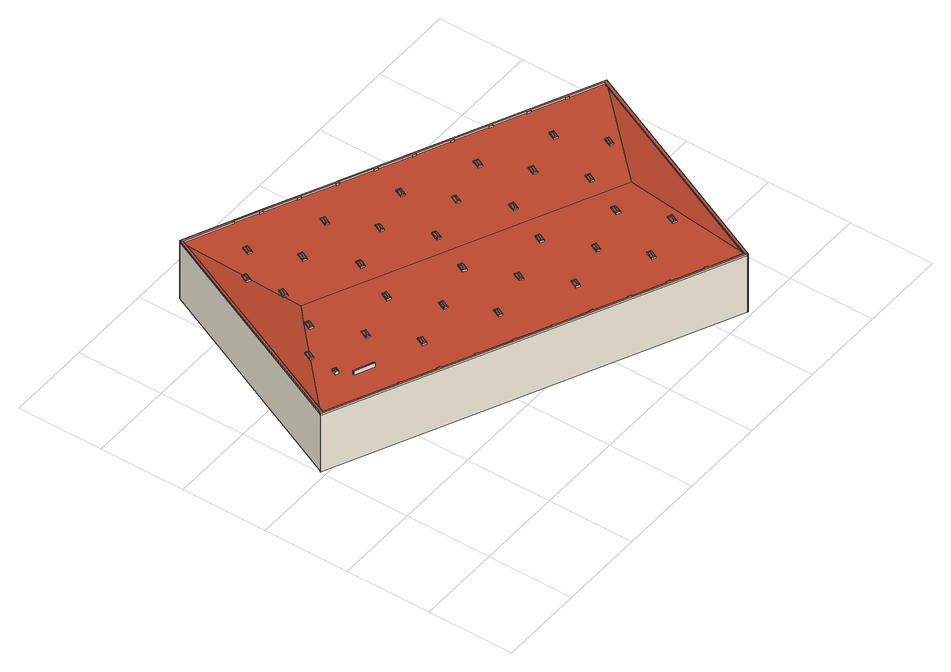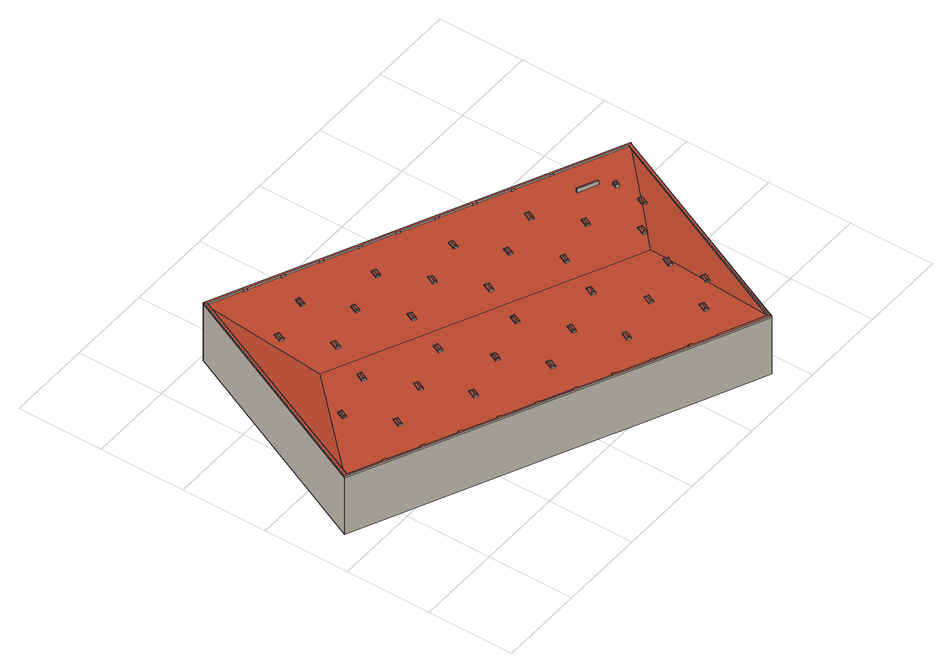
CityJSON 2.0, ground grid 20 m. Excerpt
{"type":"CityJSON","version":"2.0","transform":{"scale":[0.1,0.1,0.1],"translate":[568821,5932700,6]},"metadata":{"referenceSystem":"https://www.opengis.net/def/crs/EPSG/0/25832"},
"CityObjects":{
"building1":{"type":"Building","attributes":{"Grundfläche 2D":"5512.099549","Grundhöhe NN":"6.142"},"children":["building1-1","building1-2","building1-3","building1-4","building1-5","building1-6","building1-7","building1-8","building1-9","building1-10","building1-11","building1-12","building1-13","building1-14","building1-15","building1-16","building1-17","building1-18","building1-19","building1-20","building1-21","building1-22","building1-23","building1-24","building1-25","building1-26","building1-27","building1-28","building1-29","building1-30","building1-31","building1-32","building1-33"],"geometry":[{"type":"Solid","lod":"3","boundaries":[[[[0,1,2,3,4,5,6,7,8,9,10,11,12,13,14,15,16,17,18,19,20,21,22,23,24,25,26,27,28,29,30,31,32,33,34,35,36,37,38,39,40,41,42,43,44,45,46,47]],[[48,49,5,4,50,51,52,53,54,55,56,57,58,59,60,61,62,63,64,65,66,67,68,69,70,71,72,73,74,75,76,77,78,79,80,81,82,83,84,85,86,11,10,87,88]],[[89,90,91]],[[92,93,90,89,94,95,96,97,98,99,100,101,102,103,104,105,106,107,108,109,110,111,112,113,114,115,116,117,118,119,120,121,122,123,124,125,126,127,128,129,130,131,132,133]],[[134,135,136,94,89,91,137,138,139,140,141,142,143,144,145,146,147,148,149,150,151,152,153,154,155,156,157,158,159,160,161,162,163,164,165,166,167,168,169,170,171,172,173,174,175,176,177,178,179]],[[95,94,136,135,134,179,178,97,96]],[[180,181,6,5]],[[181,182,183,184,185,10,9,8,7,6]],[[12,11,177,176]],[[176,175,13,12]],[[14,13,175,174]],[[174,173,15,14]],[[16,15,173,172]],[[172,171,17,16]],[[18,17,171,170]],[[170,169,19,18]],[[20,19,169,168]],[[168,167,21,20]],[[22,21,167,166]],[[166,165,23,22]],[[163,25,24,23,165,164]],[[163,162,26,25]],[[27,26,162,161]],[[161,160,28,27]],[[29,28,160,159]],[[159,158,30,29]],[[30,158,157,31]],[[157,156,32,31]],[[33,32,156,155]],[[155,154,34,33]],[[35,34,154,153]],[[153,152,36,35]],[[37,36,152,151]],[[151,150,38,37]],[[39,38,150,149]],[[149,148,40,39]],[[41,40,148,147]],[[147,146,42,41]],[[43,42,146,145]],[[145,144,44,43]],[[45,44,144,143]],[[143,142,46,45]],[[47,46,142,141]],[[141,140,0,47]],[[1,0,140,139]],[[139,138,2,1]],[[3,2,138,137]],[[90,93,4,3,137,91]],[[50,4,93,92]],[[92,133,51,50]],[[52,51,133,132]],[[132,131,53,52]],[[54,53,131,130]],[[130,129,55,54]],[[56,55,129,128]],[[128,127,57,56]],[[58,57,127,126]],[[126,125,59,58]],[[60,59,125,124]],[[124,123,61,60]],[[62,61,123,122]],[[122,121,63,62]],[[64,63,121,120]],[[120,119,65,64]],[[66,65,119,118]],[[118,117,67,66]],[[68,67,117,116]],[[116,115,69,68]],[[70,69,115,114]],[[114,113,71,70]],[[72,71,113,112]],[[112,111,73,72]],[[74,73,111,110]],[[110,109,75,74]],[[76,75,109,108]],[[108,107,77,76]],[[78,77,107,106]],[[106,105,79,78]],[[80,79,105,104]],[[104,103,81,80]],[[82,81,103,102]],[[102,101,83,82]],[[84,83,101,100]],[[100,99,85,84]],[[86,85,99,98]],[[86,98,97,178,177,11]],[[185,186,187,188,48,88,87,10]],[[188,189,49,48]],[[5,49,189,180]],[[181,180,190,191]],[[192,193,194,185,184,183,182,181,191,195]],[[196,197,188,187,186,185,194,198]],[[180,189,199,190]],[[189,188,197,199]],[[195,191,190,199,197,196,198,194,193,192]]]],"semantics":{"surfaces":[{"type":"RoofSurface"},{"type":"WallSurface"},{"type":"GroundSurface"}],"values":[[0,0,0,0,0,0,1,1,1,1,1,1,1,1,1,1,1,1,1,1,1,1,1,1,1,1,1,1,1,1,1,1,1,1,1,1,1,1,1,1,1,1,1,1,1,1,1,1,1,1,1,1,1,1,1,1,1,1,1,1,1,1,1,1,1,1,1,1,1,1,1,1,1,1,1,1,1,1,1,1,1,1,1,1,1,1,1,1,1,1,1,1,1,1,2]]}}]},
"building1-1":{"type":"BuildingInstallation","parents":["building1"],"geometry":[{"type":"MultiSurface","lod":"3","boundaries":[[[200,201,202,203,204,205]],[[206,203,202]],[[207,208,209,204,203,206]],[[210,205,204,209,208]],[[200,205,211,212,202,201]],[[212,213,206,202]],[[206,213,214,208,207]],[[208,214,211,205,210]]],"semantics":{"surfaces":[{"type":"RoofSurface"},{"type":"WallSurface"}],"values":[0,0,0,0,1,1,1,1]}}]},
"building1-2":{"type":"BuildingInstallation","parents":["building1"],"geometry":[{"type":"MultiSurface","lod":"3","boundaries":[[[215,216,217,218,219,220,221]],[[222,223,218,217]],[[224,225,226,227,219,218,223]],[[228,221,220,227,226]],[[219,227,220]],[[215,221,229,230,217,216]],[[96,231,232,223,222,217,230]],[[223,232,95,233,226,225,224]],[[233,229,221,228,226]]],"semantics":{"surfaces":[{"type":"RoofSurface"},{"type":"WallSurface"}],"values":[0,0,0,0,0,1,1,1,1]}}]},
"building1-3":{"type":"BuildingInstallation","parents":["building1"],"geometry":[{"type":"MultiSurface","lod":"3","boundaries":[[[234,235,236,237,238,239,240]],[[241,242,238,237]],[[243,244,239,238,242]],[[245,240,239,244]],[[240,246,247,135,248,237,236,235,234]],[[249,250,242,241,237,248,136]],[[242,250,251,244,243]],[[244,251,246,240,245]]],"semantics":{"surfaces":[{"type":"RoofSurface"},{"type":"WallSurface"}],"values":[0,0,0,0,1,1,1,1]}}]},
"building1-4":{"type":"BuildingInstallation","parents":["building1"],"geometry":[{"type":"MultiSurface","lod":"3","boundaries":[[[252,253,254,255,256,257,258]],[[259,255,254]],[[260,261,262,256,255,259]],[[263,258,257,256,262,261]],[[252,258,264,265,254,253]],[[265,266,259,254]],[[259,266,267,261,260]],[[261,267,264,258,263]]],"semantics":{"surfaces":[{"type":"RoofSurface"},{"type":"WallSurface"}],"values":[0,0,0,0,1,1,1,1]}}]},
"building1-5":{"type":"BuildingInstallation","parents":["building1"],"geometry":[{"type":"MultiSurface","lod":"3","boundaries":[[[268,269,270]],[[268,271,272,269]],[[273,272,271]],[[273,274,275,276,269,272]],[[277,270,269,276,275]],[[270,278,279,271,268]],[[279,280,273,271]],[[273,280,281,275,274]],[[275,281,278,270,277]]],"semantics":{"surfaces":[{"type":"RoofSurface"},{"type":"WallSurface"}],"values":[0,0,0,0,0,1,1,1,1]}}]},
"building1-6":{"type":"BuildingInstallation","parents":["building1"],"geometry":[{"type":"MultiSurface","lod":"3","boundaries":[[[282,283,284]],[[285,283,282]],[[282,286,287,285]],[[288,287,286]],[[288,289,290,291,285,287]],[[292,284,283,285,291,290]],[[284,293,294,286,282]],[[294,295,288,286]],[[288,295,296,290,289]],[[290,296,293,284,292]]],"semantics":{"surfaces":[{"type":"RoofSurface"},{"type":"WallSurface"}],"values":[0,0,0,0,0,0,1,1,1,1]}}]},
"building1-7":{"type":"BuildingInstallation","parents":["building1"],"geometry":[{"type":"MultiSurface","lod":"3","boundaries":[[[297,298,299,300,301,302,303]],[[304,300,299]],[[305,306,301,300,304]],[[307,303,302,301,306]],[[297,303,308,309,299,298]],[[309,310,304,299]],[[304,310,311,306,305]],[[306,311,308,303,307]]],"semantics":{"surfaces":[{"type":"RoofSurface"},{"type":"WallSurface"}],"values":[0,0,0,0,1,1,1,1]}}]},
"building1-8":{"type":"BuildingInstallation","parents":["building1"],"geometry":[{"type":"MultiSurface","lod":"3","boundaries":[[[312,313,314,315,316,317,318]],[[319,320,315,314]],[[321,322,316,315,320]],[[323,318,317,316,322]],[[312,318,324,325,314,313]],[[325,326,327,320,319,314]],[[320,327,328,322,321]],[[328,329,324,318,323,322]]],"semantics":{"surfaces":[{"type":"RoofSurface"},{"type":"WallSurface"}],"values":[0,0,0,0,1,1,1,1]}}]},
"building1-9":{"type":"BuildingInstallation","parents":["building1"],"geometry":[{"type":"MultiSurface","lod":"3","boundaries":[[[330,331,332]],[[333,332,331]],[[330,334,335,331]],[[336,335,334]],[[337,338,333,331,335,336]],[[332,339,340,334,330]],[[340,341,336,334]],[[341,342,343,344,333,338,337,336]],[[344,339,332,333]]],"semantics":{"surfaces":[{"type":"RoofSurface"},{"type":"WallSurface"}],"values":[0,0,0,0,0,1,1,1,1]}}]},
"building1-10":{"type":"BuildingInstallation","parents":["building1"],"geometry":[{"type":"MultiSurface","lod":"3","boundaries":[[[345,346,347,348,349,350]],[[351,348,347]],[[352,353,349,348,351]],[[354,350,349,353]],[[345,350,355,356,347,346]],[[356,357,351,347]],[[351,357,358,353,352]],[[358,359,355,350,354,353]]],"semantics":{"surfaces":[{"type":"RoofSurface"},{"type":"WallSurface"}],"values":[0,0,0,0,1,1,1,1]}}]},
"building1-11":{"type":"BuildingInstallation","parents":["building1"],"geometry":[{"type":"MultiSurface","lod":"3","boundaries":[[[360,361,362,363,364,365]],[[366,363,362]],[[367,368,364,363,366]],[[369,365,364,368]],[[360,365,370,371,362,361]],[[371,372,366,362]],[[366,372,373,368,367]],[[368,373,370,365,369]]],"semantics":{"surfaces":[{"type":"RoofSurface"},{"type":"WallSurface"}],"values":[0,0,0,0,1,1,1,1]}}]},
"building1-12":{"type":"BuildingInstallation","parents":["building1"],"geometry":[{"type":"MultiSurface","lod":"3","boundaries":[[[374,375,376]],[[375,377,376,375,378]],[[379,380,381,378,374]],[[378,375,374]],[[382,381,380]],[[383,377,375,378,381,382]],[[374,376,384,385,380,379]],[[385,386,382,380]],[[382,386,387,377,383]],[[387,384,376,377]]],"semantics":{"surfaces":[{"type":"RoofSurface"},{"type":"WallSurface"}],"values":[0,0,0,0,0,0,1,1,1,1]}}]},
"building1-13":{"type":"BuildingInstallation","parents":["building1"],"geometry":[{"type":"MultiSurface","lod":"3","boundaries":[[[388,389,390,391,392,393,394]],[[395,391,390]],[[396,397,392,391,395]],[[398,394,393,392,397]],[[388,394,399,400,390,389]],[[400,401,395,390]],[[395,401,402,397,396]],[[397,402,399,394,398]]],"semantics":{"surfaces":[{"type":"RoofSurface"},{"type":"WallSurface"}],"values":[0,0,0,0,1,1,1,1]}}]},
"building1-14":{"type":"BuildingInstallation","parents":["building1"],"geometry":[{"type":"MultiSurface","lod":"3","boundaries":[[[403,404,405]],[[406,405,404]],[[403,407,408,404]],[[409,408,407]],[[409,410,406,404,408]],[[405,411,412,407,403]],[[412,413,409,407]],[[409,413,414,406,410]],[[414,411,405,406]]],"semantics":{"surfaces":[{"type":"RoofSurface"},{"type":"WallSurface"}],"values":[0,0,0,0,0,1,1,1,1]}}]},
"building1-15":{"type":"BuildingInstallation","parents":["building1"],"geometry":[{"type":"MultiSurface","lod":"3","boundaries":[[[415,416,417,418,419,420]],[[421,418,417]],[[421,422,423,424,419,418]],[[425,420,419,424,423]],[[415,420,426,427,417,416]],[[427,428,421,417]],[[421,428,429,423,422]],[[423,429,426,420,425]]],"semantics":{"surfaces":[{"type":"RoofSurface"},{"type":"WallSurface"}],"values":[0,0,0,0,1,1,1,1]}}]},
"building1-16":{"type":"BuildingInstallation","parents":["building1"],"geometry":[{"type":"MultiSurface","lod":"3","boundaries":[[[430,431,432,433,434,435,436]],[[437,438,433,432]],[[439,440,434,433,438]],[[441,436,435,434,440]],[[430,436,442,443,432,431]],[[444,438,437,432,443,445]],[[438,444,446,440,439]],[[440,446,442,436,441]]],"semantics":{"surfaces":[{"type":"RoofSurface"},{"type":"WallSurface"}],"values":[0,0,0,0,1,1,1,1]}}]},
"building1-17":{"type":"BuildingInstallation","parents":["building1"],"geometry":[{"type":"MultiSurface","lod":"3","boundaries":[[[447,448,449]],[[450,451,452,448,447]],[[453,452,451]],[[454,455,456,448,452,453]],[[457,449,448,456]],[[447,449,458,459,451,450]],[[459,460,453,451]],[[461,462,456,455,454,453,460,463]],[[456,462,458,449,457]]],"semantics":{"surfaces":[{"type":"RoofSurface"},{"type":"WallSurface"}],"values":[0,0,0,0,0,1,1,1,1]}}]},
"building1-18":{"type":"BuildingInstallation","parents":["building1"],"geometry":[{"type":"MultiSurface","lod":"3","boundaries":[[[464,465,466]],[[467,468,469,470,464]],[[470,465,464]],[[471,469,468]],[[471,472,473,470,469]],[[474,466,465,470,473]],[[464,466,475,476,468,467]],[[476,477,471,468]],[[471,477,478,473,472]],[[473,478,475,466,474]]],"semantics":{"surfaces":[{"type":"RoofSurface"},{"type":"WallSurface"}],"values":[0,0,0,0,0,0,1,1,1,1]}}]},
"building1-19":{"type":"BuildingInstallation","parents":["building1"],"geometry":[{"type":"MultiSurface","lod":"3","boundaries":[[[479,480,481,482,483]],[[484,485,483,482,481]],[[486,483,485]],[[487,479,483,486]],[[479,488,489,481,480]],[[481,489,490,485,484]],[[490,491,486,485]],[[491,492,488,479,487,486]]],"semantics":{"surfaces":[{"type":"RoofSurface"},{"type":"WallSurface"}],"values":[0,0,0,0,1,1,1,1]}}]},
"building1-20":{"type":"BuildingInstallation","parents":["building1"],"geometry":[{"type":"MultiSurface","lod":"3","boundaries":[[[493,494,495]],[[493,496,497,494]],[[498,497,496]],[[498,499,500,494,497]],[[501,495,494,500]],[[495,502,503,496,493]],[[503,504,498,496]],[[498,504,505,500,499]],[[500,505,502,495,501]]],"semantics":{"surfaces":[{"type":"RoofSurface"},{"type":"WallSurface"}],"values":[0,0,0,0,0,1,1,1,1]}}]},
"building1-21":{"type":"BuildingInstallation","parents":["building1"],"geometry":[{"type":"MultiSurface","lod":"3","boundaries":[[[506,507,508]],[[509,510,511,512,506]],[[512,507,506]],[[513,511,510]],[[511,513,514,512]],[[515,508,507,512,514]],[[516,517,518,510,509,506,508]],[[518,519,513,510]],[[519,520,514,513]],[[520,521,516,508,515,514]]],"semantics":{"surfaces":[{"type":"RoofSurface"},{"type":"WallSurface"}],"values":[0,0,0,0,0,0,1,1,1,1]}}]},
"building1-22":{"type":"BuildingInstallation","parents":["building1"],"geometry":[{"type":"MultiSurface","lod":"3","boundaries":[[[522,523,524]],[[525,526,527,523,522]],[[528,527,526]],[[528,529,530,531,523,527]],[[532,524,523,531,530]],[[522,524,533,534,526,525]],[[534,535,528,526]],[[528,535,536,530,529]],[[530,536,533,524,532]]],"semantics":{"surfaces":[{"type":"RoofSurface"},{"type":"WallSurface"}],"values":[0,0,0,0,0,1,1,1,1]}}]},
"building1-23":{"type":"BuildingInstallation","parents":["building1"],"geometry":[{"type":"MultiSurface","lod":"3","boundaries":[[[537,538,539]],[[540,541,542,543,537]],[[543,538,537]],[[544,542,541]],[[542,544,545,543]],[[546,539,538,543,545]],[[547,548,549,541,540,537,539]],[[549,550,544,541]],[[550,551,545,544]],[[551,552,547,539,546,545]]],"semantics":{"surfaces":[{"type":"RoofSurface"},{"type":"WallSurface"}],"values":[0,0,0,0,0,0,1,1,1,1]}}]},
"building1-24":{"type":"BuildingInstallation","parents":["building1"],"geometry":[{"type":"MultiSurface","lod":"3","boundaries":[[[553,554,555]],[[556,555,554]],[[557,558,559,554,553]],[[560,559,558]],[[560,561,562,554,559]],[[556,554,562]],[[553,555,563,564,558,557]],[[564,565,560,558]],[[561,560,565,134,566,562]],[[562,566,179,556]],[[555,556,179,563]]],"semantics":{"surfaces":[{"type":"RoofSurface"},{"type":"WallSurface"}],"values":[0,0,0,0,0,0,1,1,1,1,1]}}]},
"building1-25":{"type":"BuildingInstallation","parents":["building1"],"geometry":[{"type":"MultiSurface","lod":"3","boundaries":[[[567,568,569]],[[570,571,572,568,567]],[[573,574,572,571]],[[574,575,576,568,572]],[[577,569,568,576]],[[567,569,578,579,571,570]],[[579,580,581,574,573,571]],[[574,581,582,576,575]],[[582,583,578,569,577,576]]],"semantics":{"surfaces":[{"type":"RoofSurface"},{"type":"WallSurface"}],"values":[0,0,0,0,0,1,1,1,1]}}]},
"building1-26":{"type":"BuildingInstallation","parents":["building1"],"geometry":[{"type":"MultiSurface","lod":"3","boundaries":[[[584,585,586]],[[587,588,589,585,584]],[[590,589,588]],[[590,591,592,585,589]],[[593,586,585,592]],[[584,586,594,595,588,587]],[[596,590,588,595]],[[590,596,597,592,591]],[[592,597,594,586,593]]],"semantics":{"surfaces":[{"type":"RoofSurface"},{"type":"WallSurface"}],"values":[0,0,0,0,0,1,1,1,1]}}]},
"building1-27":{"type":"BuildingInstallation","parents":["building1"],"geometry":[{"type":"MultiSurface","lod":"3","boundaries":[[[598,599,600]],[[601,602,600,599]],[[603,604,605,599,598]],[[606,605,604]],[[606,607,602,601,599,605]],[[598,600,608,609,604,603]],[[609,610,606,604]],[[606,610,611,602,607]],[[611,608,600,602]]],"semantics":{"surfaces":[{"type":"RoofSurface"},{"type":"WallSurface"}],"values":[0,0,0,0,0,1,1,1,1]}}]},
"building1-28":{"type":"BuildingInstallation","parents":["building1"],"geometry":[{"type":"MultiSurface","lod":"3","boundaries":[[[612,613,614]],[[612,615,616,613]],[[617,616,615]],[[617,618,619,613,616]],[[620,614,613,619]],[[614,621,622,615,612]],[[622,623,617,615]],[[617,623,624,619,618]],[[619,624,621,614,620]]],"semantics":{"surfaces":[{"type":"RoofSurface"},{"type":"WallSurface"}],"values":[0,0,0,0,0,1,1,1,1]}}]},
"building1-29":{"type":"BuildingInstallation","parents":["building1"],"geometry":[{"type":"MultiSurface","lod":"3","boundaries":[[[625,626,627,628,629,630]],[[631,628,627]],[[632,633,629,628,631]],[[634,630,629,633]],[[630,635,636,637,627,626,625]],[[637,638,631,627]],[[631,638,639,633,632]],[[633,639,635,630,634]]],"semantics":{"surfaces":[{"type":"RoofSurface"},{"type":"WallSurface"}],"values":[0,0,0,0,1,1,1,1]}}]},
"building1-30":{"type":"BuildingInstallation","parents":["building1"],"geometry":[{"type":"MultiSurface","lod":"3","boundaries":[[[640,641,642]],[[643,644,645,646,640]],[[646,641,640]],[[647,645,644]],[[647,648,649,646,645]],[[650,642,641,646,649]],[[640,642,651,652,644,643]],[[652,653,647,644]],[[647,653,654,649,648]],[[649,654,651,642,650]]],"semantics":{"surfaces":[{"type":"RoofSurface"},{"type":"WallSurface"}],"values":[0,0,0,0,0,0,1,1,1,1]}}]},
"building1-31":{"type":"BuildingInstallation","parents":["building1"],"geometry":[{"type":"MultiSurface","lod":"3","boundaries":[[[655,656,657,658,659,660]],[[661,662,658,657]],[[663,664,659,658,662]],[[665,660,659,664]],[[657,656,655,660,666,667]],[[667,668,669,662,661,657]],[[662,669,670,664,663]],[[664,670,666,660,665]]],"semantics":{"surfaces":[{"type":"RoofSurface"},{"type":"WallSurface"}],"values":[0,0,0,0,1,1,1,1]}}]},
"building1-32":{"type":"BuildingInstallation","parents":["building1"],"geometry":[{"type":"MultiSurface","lod":"3","boundaries":[[[671,672,673,674,675,676,677]],[[678,674,673]],[[679,680,681,675,674,678]],[[682,677,676,675,681,680]],[[671,677,683,684,673,672]],[[684,685,678,673]],[[678,685,686,680,679]],[[680,686,683,677,682]]],"semantics":{"surfaces":[{"type":"RoofSurface"},{"type":"WallSurface"}],"values":[0,0,0,0,1,1,1,1]}}]},
"building1-33":{"type":"BuildingInstallation","parents":["building1"],"geometry":[{"type":"MultiSurface","lod":"3","boundaries":[[[687,688,689,690]],[[690,689,691,692]],[[687,690,692,693]],[[688,687,693,694]],[[689,688,694,691]]],"semantics":{"surfaces":[{"type":"RoofSurface"},{"type":"WallSurface"}],"values":[0,1,1,1,1]}}]}
},
"vertices":[
[1026,566,156],[1033,562,156],[1034,565,156],[1108,531,156],[871,17,156],[874,10,156],[1116,532,156],[568,785,156],[563,787,156],[412,857,156],[245,933,156],[247,926,156],[351,878,156],[352,880,156],[403,856,156],[402,854,156],[409,851,156],[410,853,156],[481,820,156],[480,818,156],[487,815,156],[488,817,156],[559,784,156],[558,782,156],[560,781,156],[565,779,156],[566,781,156],[637,748,156],[636,746,156],[644,743,156],[645,745,156],[715,712,156],[714,710,156],[721,707,156],[722,709,156],[793,676,156],[793,674,156],[799,671,156],[800,673,156],[871,640,156],[870,638,156],[878,634,156],[879,637,156],[949,604,156],[948,602,156],[956,599,156],[957,601,156],[1027,568,156],[3,412,156],[873,10,156],[797,51,156],[798,53,156],[791,56,156],[790,54,156],[721,86,156],[722,88,156],[713,92,156],[712,90,156],[642,122,156],[642,124,156],[635,128,156],[634,126,156],[563,159,156],[564,161,156],[556,164,156],[556,162,156],[485,195,156],[486,196,156],[479,200,156],[478,198,156],[407,231,156],[408,233,156],[400,236,156],[399,234,156],[329,267,156],[330,269,156],[323,272,156],[322,270,156],[251,303,156],[252,305,156],[245,308,156],[244,306,156],[172,340,156],[173,341,156],[167,344,156],[166,342,156],[11,414,156],[7,419,156],[5,417,156],[906,317,157],[875,27,152],[1102,518,152],[797,51,152],[871,17,152],[231,629,157],[135,537,155],[120,523,155],[15,423,152],[11,414,152],[166,342,152],[167,344,152],[173,341,152],[172,340,152],[244,306,152],[245,308,152],[252,305,152],[251,303,152],[322,270,152],[323,272,152],[330,269,152],[329,267,152],[399,234,152],[400,236,152],[408,233,152],[407,231,152],[478,198,152],[479,200,152],[486,196,152],[485,195,152],[556,162,152],[556,164,152],[564,161,152],[563,159,152],[634,126,152],[635,128,152],[642,124,152],[642,122,152],[712,90,152],[713,92,152],[722,88,152],[721,86,152],[790,54,152],[791,56,152],[798,53,152],[237,760,155],[233,675,156],[233,670,157],[1108,531,152],[1034,565,152],[1033,562,152],[1026,566,152],[1027,568,152],[957,601,152],[956,599,152],[948,602,152],[949,604,152],[879,637,152],[878,634,152],[870,638,152],[871,640,152],[800,673,152],[799,671,152],[793,674,152],[793,676,152],[722,709,152],[721,707,152],[714,710,152],[715,712,152],[645,745,152],[644,743,152],[636,746,152],[637,748,152],[566,781,152],[565,779,152],[560,781,152],[558,782,152],[559,784,152],[488,817,152],[487,815,152],[480,818,152],[481,820,152],[410,853,152],[409,851,152],[402,854,152],[403,856,152],[352,880,152],[351,878,152],[247,926,152],[245,920,152],[238,773,155],[874,10,152],[1116,532,152],[568,785,152],[563,787,152],[412,857,152],[245,933,152],[7,419,152],[5,417,152],[3,412,152],[873,10,152],[874,10,1],[1116,532,1],[563,787,1],[412,857,1],[245,933,1],[568,785,1],[5,417,1],[3,412,1],[7,419,1],[873,10,1],
[550,540,160],[546,531,160],[544,526,160],[550,529,161],[554,538,161],[552,545,160],[553,522,160],[559,536,160],[561,541,160],[555,538,161],[557,543,160],[552,545,156],[544,526,157],[553,522,157],[561,541,156],
[124,538,158],[120,529,158],[118,524,158],[125,527,159],[129,535,159],[128,536,159],[126,542,158],[122,522,158],[127,520,158],[133,533,158],[135,537,158],[135,538,158],[129,536,159],[131,540,158],[126,542,154],[118,524,154],[122,522,155],[127,520,155],[135,538,155],
[238,684,160],[234,676,160],[233,675,160],[231,671,160],[238,674,161],[242,682,161],[240,689,160],[236,669,160],[240,666,160],[247,680,160],[249,685,160],[244,687,160],[240,689,156],[234,676,156],[231,671,156],[236,669,157],[240,666,157],[249,685,156],
[972,428,158],[968,420,158],[966,415,158],[973,418,159],[976,426,159],[976,427,159],[974,433,158],[975,411,158],[981,424,158],[983,429,158],[977,427,159],[979,431,158],[974,433,155],[966,415,155],[975,411,155],[983,429,155],
[395,612,160],[399,610,161],[397,616,160],[389,598,160],[395,601,161],[398,594,160],[404,607,160],[406,612,160],[400,610,161],[401,614,160],[397,616,156],[389,598,157],[398,594,157],[406,612,156],
[193,588,160],[197,587,161],[195,593,160],[197,586,161],[187,575,160],[194,578,161],[196,571,160],[202,584,160],[204,589,160],[198,586,161],[200,591,160],[195,593,156],[187,575,156],[196,571,156],[204,589,156],
[504,644,158],[500,636,158],[498,631,158],[505,634,159],[509,642,159],[509,643,159],[507,649,158],[507,627,158],[513,640,158],[515,645,158],[511,647,158],[507,649,155],[498,631,155],[507,627,155],[515,645,155],
[757,168,157],[753,160,157],[751,155,157],[757,158,158],[761,166,158],[761,167,158],[759,173,157],[755,153,157],[760,151,157],[766,164,157],[768,169,157],[763,171,157],[759,173,154],[751,155,153],[755,153,153],[760,151,153],[768,169,154],[763,171,154],
[397,412,158],[401,410,159],[399,416,158],[408,412,158],[391,398,158],[397,401,159],[400,394,158],[402,399,158],[406,408,158],[399,416,155],[391,398,155],[400,394,155],[402,399,155],[406,408,155],[408,412,155],
[457,744,157],[453,735,157],[450,730,157],[457,733,158],[461,742,158],[459,748,157],[459,726,157],[466,740,157],[468,744,157],[463,746,157],[459,748,153],[450,730,154],[459,726,154],[468,744,153],[463,746,153],
[817,500,158],[813,492,158],[810,487,158],[817,490,159],[821,498,159],[819,505,158],[819,482,158],[826,496,158],[828,501,158],[823,503,158],[819,505,155],[810,487,155],[819,482,155],[828,501,155],
[707,467,160],[712,466,161],[709,472,160],[718,468,160],[712,465,161],[703,459,160],[701,454,160],[708,457,161],[710,450,160],[716,463,160],[709,472,156],[701,454,157],[710,450,157],[718,468,156],
[709,268,158],[705,259,158],[703,254,158],[710,257,159],[714,266,159],[713,266,159],[711,272,158],[712,250,158],[718,263,158],[720,268,158],[716,270,158],[711,272,155],[703,254,155],[712,250,155],[720,268,155],
[506,444,160],[510,442,161],[508,449,160],[517,445,160],[499,431,160],[506,434,161],[508,426,160],[515,440,160],[508,449,156],[499,431,156],[508,426,156],[517,445,156],
[818,300,160],[814,291,160],[812,286,160],[818,289,161],[822,298,161],[820,305,160],[821,282,160],[827,296,160],[829,301,160],[823,298,161],[825,303,160],[820,305,156],[812,286,156],[821,282,156],[829,301,156],
[239,484,158],[235,476,158],[233,471,158],[240,474,159],[244,482,159],[244,483,159],[242,489,158],[238,469,158],[242,467,158],[248,480,158],[251,485,158],[246,487,158],[242,489,155],[233,471,155],[242,467,155],[238,469,155],[251,485,155],
[290,384,157],[294,382,158],[292,389,157],[286,375,157],[283,370,157],[290,373,158],[292,366,157],[295,371,157],[299,380,157],[301,384,157],[296,387,157],[292,389,154],[283,370,153],[292,366,153],[299,380,153],[301,384,154],[295,371,153],
[445,312,157],[449,311,158],[447,317,157],[441,304,157],[439,299,157],[445,302,158],[449,310,158],[448,295,157],[454,308,157],[456,313,157],[451,315,157],[447,317,154],[439,299,153],[448,295,153],[456,313,154],
[118,469,161],[116,465,161],[113,458,161],[116,461,162],[119,463,163],[116,457,161],[120,455,161],[125,466,161],[121,468,161],[118,469,154],[113,458,153],[120,455,153],[125,466,154],[121,468,154],
[863,396,160],[867,394,161],[865,400,160],[856,382,160],[863,385,161],[865,378,160],[872,392,160],[874,396,160],[869,398,160],[865,400,156],[856,382,157],[865,378,157],[874,396,156],
[864,196,158],[868,194,159],[866,201,158],[860,187,158],[858,182,158],[865,185,159],[869,194,159],[867,178,158],[875,197,158],[871,199,158],[866,201,155],[864,196,155],[858,182,155],[867,178,155],[875,197,155],[871,199,155],
[663,372,160],[667,370,161],[665,376,160],[659,363,160],[657,358,160],[663,361,161],[666,354,160],[672,367,160],[674,372,160],[668,370,161],[670,374,160],[665,376,156],[657,358,156],[666,354,156],[674,372,156],
[611,672,157],[615,671,158],[613,677,157],[607,664,157],[605,659,157],[612,662,158],[616,670,158],[614,655,157],[622,673,157],[618,675,157],[613,677,153],[611,672,153],[605,659,154],[614,655,154],[622,673,153],[618,675,153],
[231,770,158],[236,768,159],[234,775,158],[238,773,158],[227,762,158],[225,757,158],[232,760,159],[234,752,158],[240,766,158],[242,771,158],[234,775,154],[225,757,154],[234,752,155],[242,771,155],
[351,516,160],[355,514,161],[353,520,160],[347,507,160],[344,502,160],[351,505,161],[349,500,160],[353,498,160],[360,512,160],[362,516,160],[357,518,160],[353,520,156],[344,502,156],[349,500,156],[353,498,156],[362,516,156],[357,518,156],
[602,240,157],[607,238,158],[605,244,157],[598,231,157],[596,226,157],[603,229,158],[605,222,157],[611,235,157],[614,240,157],[609,242,157],[605,244,154],[596,226,153],[605,222,153],[614,240,154],
[769,600,157],[773,598,158],[771,604,157],[774,598,158],[780,600,157],[765,591,157],[763,586,157],[769,589,158],[772,582,157],[778,595,157],[771,604,153],[763,586,154],[772,582,154],[780,600,153],
[659,573,158],[664,571,159],[662,577,158],[653,559,158],[660,562,159],[662,555,158],[668,569,158],[670,573,158],[666,575,158],[662,577,155],[653,559,155],[662,555,155],[670,573,155],
[552,340,158],[548,332,158],[546,327,158],[552,330,159],[556,338,159],[554,345,158],[554,322,158],[561,336,158],[563,341,158],[558,343,158],[554,345,155],[548,332,155],[546,327,155],[554,322,155],[563,341,155],
[924,528,157],[928,527,158],[926,533,157],[920,520,157],[917,515,157],[924,518,158],[928,526,158],[926,511,157],[932,524,157],[935,529,157],[930,531,157],[926,533,153],[917,515,154],[926,511,154],[935,529,153],
[347,717,158],[343,708,158],[340,703,158],[347,706,159],[351,715,159],[349,722,158],[345,701,158],[349,699,158],[356,713,158],[358,718,158],[353,720,158],[349,722,155],[340,703,155],[345,701,155],[349,699,155],[358,718,155],
[299,816,157],[295,808,157],[293,803,157],[299,806,158],[303,814,158],[303,815,158],[301,821,157],[302,799,157],[308,812,157],[310,817,157],[304,814,158],[306,819,157],[301,821,153],[293,803,154],[302,799,154],[310,817,153],
[179,409,163],[180,412,163],[136,432,163],[135,428,163],[136,432,153],[135,428,153],[179,409,153],[180,412,153]
]}
